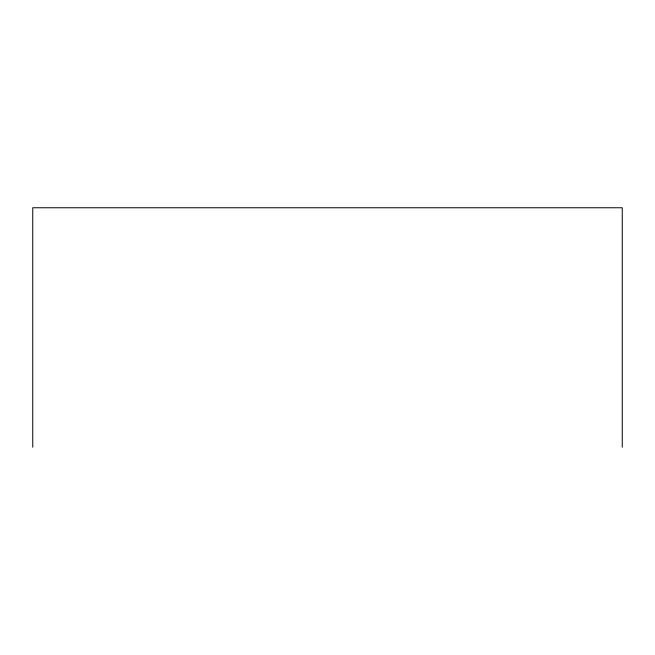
<?xml version="1.0" encoding="UTF-8"?>
<svg xmlns="http://www.w3.org/2000/svg" width="655" height="655" viewBox="0 0 655 655"><rect width="100%" height="100%" fill="white"/><g stroke="black" fill="none" stroke-linecap="round" stroke-linejoin="round"><path stroke-width="0.98" d="M622.25 447.242L622.25 207.758L32.75 207.758L32.75 447.242"/></g></svg>
